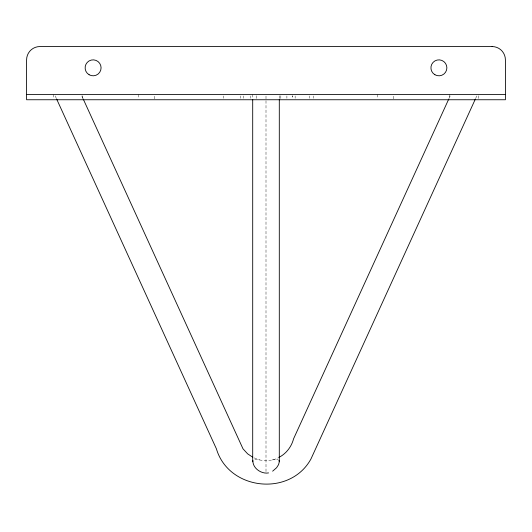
<?xml version="1.0" encoding="UTF-8"?>
<svg xmlns="http://www.w3.org/2000/svg" width="532" height="532" viewBox="0 0 532 532"><rect width="100%" height="100%" fill="white"/><g stroke="black" fill="none" stroke-linecap="round" stroke-linejoin="round"><path stroke-width="0.4" stroke-dasharray="2.66 2" d="M309.464 98.227L309.471 95.953M53.333 94.43L53.267 98.42M82.394 98.42L82.327 94.43M449.673 94.43L449.607 98.42M478.733 98.42L478.667 94.43M449.148 98.207L450.178 95.94M475.748 98.201L476.778 95.94M254.895 459.249C262.628 460.559 270.748 461.843 278.076 457.892M272.065 459.941L276.148 459.222L278.103 459.522M254.163 457.912L259.935 459.941M81.815 95.933L82.846 98.194M55.215 95.933L56.246 98.194M292.347 97.09L292.347 95.76L292.354 98.42M393.68 96.206L393.68 99.75M377.72 94.43L377.72 97.974M313.727 95.953L313.727 98.227M295.14 95.953L295.14 98.227M286.894 95.953L286.894 98.227M280.823 95.76L280.823 98.42M279.3 95.76L279.3 98.566M266 96.093L266 472.349M256.198 95.76L256.198 98.42M252.7 94.43L252.7 98.566M250.266 95.953L250.266 98.227M243.716 95.953L243.716 98.227M240.544 95.953L240.544 98.227M223.44 95.953L223.44 98.227M154.28 96.206L154.28 99.75M138.32 94.43L138.32 97.974"/><path stroke-width="0.8" d="M268.574 472.915C261.372 474.271 252.447 468.173 252.919 460.546M279.3 99.391L279.3 461.743L278.575 464.622L276.6 467.714L272.643 471.179M448.802 98.959L293.584 438.774C291.523 446.747 286.163 453.776 278.755 457.48M475.402 98.959L311.001 458.883C290.213 497.034 228.713 490.497 216.404 448.828L56.591 98.945M26.6 94.43L505.4 94.43M252.8 457.241L247.679 453.882L243.004 448.828L83.192 98.945M278.994 460.366L279.3 461.743M252.7 99.391L252.7 461.743M492.1 46.55L39.9 46.55A13.3 13.3 0 0 0 26.6 59.85L26.6 99.75L505.4 99.75L505.4 59.85A13.3 13.3 0 0 0 492.1 46.55M434.91 74.739A7.98 7.98 0 0 0 446.88 67.83A7.98 7.98 0 0 0 434.91 60.921A7.98 7.98 0 0 0 434.91 74.739M89.11 74.739A7.98 7.98 0 0 0 101.08 67.83A7.98 7.98 0 0 0 89.11 60.921A7.98 7.98 0 0 0 89.11 74.739"/></g></svg>
